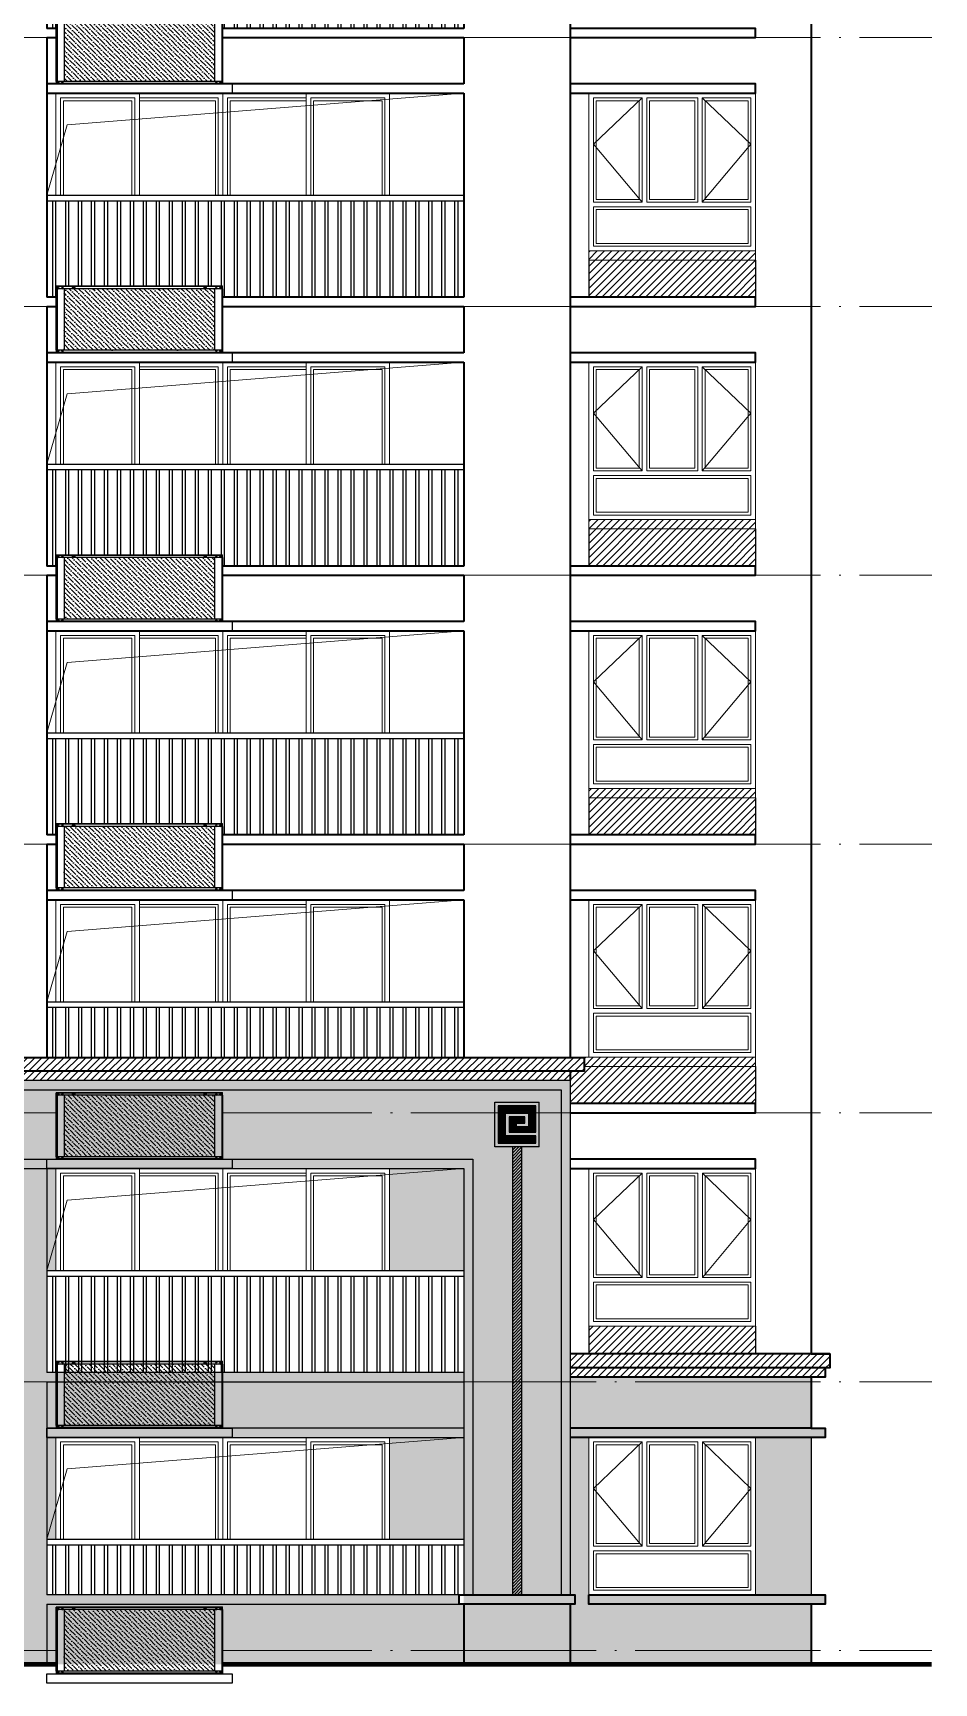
# Model space of a CAD drawing. Extents: x 27938 to 983267, y -209821 to 1628073.
# Drawn here: x 722919 to 732642, y 120199 to 137999 of the extents above; entities that cross this region are included whole.
import ezdxf
from ezdxf.xclip import XClip

# ---------------------------------------------------------------- set-up
doc = ezdxf.new("R2010")
doc.units = 0
doc.header["$LTSCALE"] = 1000
doc.header["$MEASUREMENT"] = 0
doc.header["$XCLIPFRAME"] = 0
doc.linetypes.add('DOTE', pattern=[2.42, 2, -0.2, 0.02, -0.2])
for name, color, linetype in [('3-剖面填充（细）', 250, 'Continuous'), ('5-平立面看线1', 45, 'Continuous'), ('Stair-栏杆', 142, 'Continuous'), ('修改标示', 212, 'Continuous'), ('看线', 251, 'Continuous'), ('立面', 73, 'Continuous')]:
    doc.layers.add(name, color=color, linetype=linetype)
for name, color, linetype, lineweight in [('DOTE', 19, 'DOTE', 9), ('WALL', 9, 'Continuous', 40), ('WINDOW', 144, 'Continuous', 15), ('立面-中轮廓线', 213, 'Continuous', 35), ('立面-普通轮廓', 7, 'Continuous', 18), ('立面-洞口示意', 152, 'Continuous', 13), ('立面-窗开启线', 250, 'Continuous', 13)]:
    doc.layers.add(name, color=color, linetype=linetype, lineweight=lineweight)

# ---------------------------------------------------------------- blocks, each defined once
blk = doc.blocks.new('A$C6BC36758')
at = {"layer": 'WINDOW'}
for points in [[(-1750, 1650), (-1225, 1650), (-1225, 525), (-1750, 525)], [(-1175, 1650), (-625, 1650), (-625, 525), (-1175, 525)], [(-50, 1650), (-575, 1650), (-575, 525), (-50, 525)], [(-1750, 475), (-50, 475), (-50, 50), (-1750, 50)]]:
    blk.add_lwpolyline(points, close=True, dxfattribs=at)
at = {"layer": 'WINDOW', "color": 250}
for points in [[(-1720, 1620), (-1255, 1620), (-1255, 555), (-1720, 555)], [(-1145, 1620), (-655, 1620), (-655, 555), (-1145, 555)], [(-80, 1620), (-545, 1620), (-545, 555), (-80, 555)], [(-1720, 445), (-80, 445), (-80, 80), (-1720, 80)]]:
    blk.add_lwpolyline(points, close=True, dxfattribs=at)
at = {"layer": '立面-普通轮廓'}
blk.add_lwpolyline([(-1800, 1700), (0, 1700), (0, 0), (-1800, 0)], close=True, dxfattribs=at)
at = {"layer": '立面-窗开启线', "color": 251, "ltscale": 0.5, "true_color": 0x636466}
for points in [[(-1225, 1650), (-1750, 1150), (-1225, 525)], [(-575, 1650), (-50, 1150), (-575, 525)]]:
    blk.add_lwpolyline(points, dxfattribs=at)
blk = doc.blocks.new('A$C34A0312D')
at = {"layer": 'WINDOW'}
for p, q in [((900, 2300), (900, 0)), ((1800, 2300), (1800, 0)), ((2700, 2300), (2700, 0))]:
    blk.add_line(p, q, dxfattribs=at)
for points in [[(50, 2250), (850, 2250), (850, 50), (50, 50)], [(1750, 2250), (900, 2250), (900, 50), (1750, 50)], [(1850, 2250), (2700, 2250), (2700, 50), (1850, 50)], [(3550, 2250), (2750, 2250), (2750, 50), (3550, 50)]]:
    blk.add_lwpolyline(points, close=True, dxfattribs=at)
at = {"layer": 'WINDOW', "color": 250}
for points in [[(80, 2220), (820, 2220), (820, 80), (80, 80)], [(3520, 2220), (2780, 2220), (2780, 80), (3520, 80)]]:
    blk.add_lwpolyline(points, close=True, dxfattribs=at)
for points in [[(900, 80), (1720, 80), (1720, 2220), (900, 2220)], [(2700, 80), (1880, 80), (1880, 2220), (2700, 2220)]]:
    blk.add_lwpolyline(points, dxfattribs=at)
at = {"layer": '立面-普通轮廓'}
blk.add_lwpolyline([(0, 2300), (3600, 2300), (3600, 0), (0, 0)], close=True, dxfattribs=at)
blk = doc.blocks.new('A$C2FD5371A')
at = {"layer": 'Stair-栏杆'}
for p, q in [((4500, 1100), (0, 1100)), ((4500, 1040), (0, 1040))]:
    blk.add_line(p, q, dxfattribs=at)
for points in [[(65, 1040), (65, 0)], [(95, 0), (95, 1040)], [(205, 1040), (205, 0)], [(235, 0), (235, 1040)], [(345, 1040), (345, 0)], [(375, 0), (375, 1040)], [(485, 1040), (485, 0)], [(515, 0), (515, 1040)], [(625, 1040), (625, 0)], [(655, 0), (655, 1040)], [(765, 1040), (765, 0)], [(795, 0), (795, 1040)], [(905, 1040), (905, 0)], [(935, 0), (935, 1040)], [(1045, 1040), (1045, 0)], [(1075, 0), (1075, 1040)], [(1185, 1040), (1185, 0)], [(1215, 0), (1215, 1040)], [(1325, 1040), (1325, 0)], [(1355, 0), (1355, 1040)], [(1465, 1040), (1465, 0)], [(1495, 0), (1495, 1040)], [(1605, 1040), (1605, 0)], [(1635, 0), (1635, 1040)], [(1745, 1040), (1745, 0)], [(1775, 0), (1775, 1040)], [(1885, 1040), (1885, 0)], [(1915, 0), (1915, 1040)], [(2025, 1040), (2025, 0)], [(2055, 0), (2055, 1040)], [(2165, 1040), (2165, 0)], [(2195, 0), (2195, 1040)], [(2305, 1040), (2305, 0)], [(2335, 0), (2335, 1040)], [(2445, 1040), (2445, 0)], [(2475, 0), (2475, 1040)], [(2585, 1040), (2585, 0)], [(2615, 0), (2615, 1040)], [(2725, 1040), (2725, 0)], [(2755, 0), (2755, 1040)], [(2865, 1040), (2865, 0)], [(2895, 0), (2895, 1040)], [(3005, 1040), (3005, 0)], [(3035, 0), (3035, 1040)], [(3145, 1040), (3145, 0)], [(3175, 0), (3175, 1040)], [(3285, 1040), (3285, 0)], [(3315, 0), (3315, 1040)], [(3425, 1040), (3425, 0)], [(3455, 0), (3455, 1040)], [(3565, 1040), (3565, 0)], [(3595, 0), (3595, 1040)], [(3705, 1040), (3705, 0)], [(3735, 0), (3735, 1040)], [(3845, 1040), (3845, 0)], [(3875, 0), (3875, 1040)], [(3985, 1040), (3985, 0)], [(4015, 0), (4015, 1040)], [(4125, 1040), (4125, 0)], [(4155, 0), (4155, 1040)], [(4265, 1040), (4265, 0)], [(4295, 0), (4295, 1040)], [(4405, 1040), (4405, 0)], [(4435, 0), (4435, 1040)]]:
    blk.add_lwpolyline(points, dxfattribs=at)
blk = doc.blocks.new('GDGDGRGDGDGD')
at = {"layer": '立面-中轮廓线'}
for p, q in [((713994, 68519), (713994, 65719)), ((718494, 68519), (718494, 68019)), ((719644, 68519), (719644, 65619)), ((722244, 68519), (722244, 65619)), ((718494, 67919), (718494, 65719))]:
    blk.add_line(p, q, dxfattribs=at)
for points in [[(718494, 68019), (713994, 68019)], [(719644, 67919), (721644, 67919), (721644, 68019), (719644, 68019)], [(713994, 67919), (718494, 67919)], [(718494, 65719), (713994, 65719)], [(719644, 65619), (721644, 65619), (721644, 65719), (719644, 65719)], [(713994, 65619), (718494, 65619)]]:
    blk.add_lwpolyline(points, dxfattribs=at)
at = {"layer": '立面-普通轮廓'}
for points in [[(721644, 66219), (719844, 66219), (719844, 66119), (721644, 66119)], [(721644, 66219), (721644, 66119)]]:
    blk.add_lwpolyline(points, dxfattribs=at)
at = {"layer": '立面-洞口示意'}
blk.add_lwpolyline([(713994, 66819), (714214, 67578), (718494, 67919)], dxfattribs=at)
ref = blk.add_blockref('A$C34A0312D', (714094, 65619))
XClip(ref).set_block_clipping_path([(0, 1199.9999183439), (3600.0002853817, 2300.0000000003)])
blk.add_blockref('A$C6BC36758', (721644, 66219))
at = {"xscale": -1}
blk.add_blockref('A$C2FD5371A', (718494, 65719), dxfattribs=at)
blk = doc.blocks.new('A$C0FC9229A')
at = {"color": 164}
blk.add_wipeout([(1080, 1056), (1079, 1057), (-923, 1057), (-923, 1056), (-923, 1027), (-922, 1027), (-922, 287), (-923, 287), (-923, 257), (-923, 257), (1079, 257), (1080, 257), (1080, 287), (1078, 287), (1078, 1027), (1080, 1027)], dxfattribs=at).translate(0, 0, 0).dxf.layer = 'WALL'
h = blk.add_hatch()
h.set_pattern_fill('ANSI36', color=164, scale=25, style=0)
h.set_pattern_definition([(45, (0, 0), (21.0475, 77.1741), [99.2188, -19.8438, 0, -19.8438])])
h.paths.add_polyline_path([(983, 287), (983, 1027), (-826, 1027), (-826, 287)])
for p, q in [((-923, 1057), (1079, 1057)), ((-923, 1057), (1079, 1057)), ((-923, 1027), (-923, 1057)), ((-923, 1027), (-923, 1056)), ((-923, 1056), (-923, 1056)), ((-923, 1052), (1080, 1052)), ((-923, 1052), (1079, 1052)), ((-923, 1027), (1080, 1027)), ((-922, 1027), (-922, 287)), ((-922, 287), (-922, 1027)), ((-921, 287), (-921, 1027)), ((-912, 1057), (-912, 1027)), ((-912, 1027), (-912, 287)), ((-912, 1027), (-912, 287)), ((-897, 1040), (-899, 1038)), ((-899, 1038), (-899, 1036)), ((-899, 1036), (-897, 1034)), ((-897, 1030), (-897, 1044)), ((-894, 1038), (-897, 1040)), ((-897, 1034), (-894, 1036)), ((-894, 1036), (-894, 1038)), ((-847, 1040), (-849, 1038)), ((-849, 1038), (-849, 1036)), ((-849, 1036), (-847, 1034)), ((-847, 1030), (-847, 1044)), ((-844, 1038), (-847, 1040)), ((-847, 1034), (-844, 1036)), ((-844, 1036), (-844, 1038)), ((-826, 1027), (-826, 287)), ((-826, 1027), (-826, 287)), ((-720, 1045), (-703, 1045)), ((-720, 1035), (-703, 1035)), ((-711, 1054), (-711, 1025)), ((859, 1045), (876, 1045)), ((859, 1035), (876, 1035)), ((868, 1054), (868, 1025)), ((983, 1027), (983, 287)), ((1003, 1040), (1001, 1038)), ((1001, 1038), (1001, 1036)), ((1001, 1036), (1003, 1034)), ((1003, 1030), (1003, 1044)), ((1006, 1038), (1003, 1040)), ((1003, 1034), (1006, 1036)), ((1006, 1036), (1006, 1038)), ((1053, 1040), (1051, 1038)), ((1051, 1038), (1051, 1036)), ((1051, 1036), (1053, 1034)), ((1053, 1030), (1053, 1044)), ((1056, 1038), (1053, 1040)), ((1053, 1034), (1056, 1036)), ((1056, 1036), (1056, 1038)), ((1068, 1057), (1068, 1027)), ((1068, 1027), (1068, 287)), ((1068, 1027), (1068, 287)), ((1077, 287), (1077, 1027)), ((1078, 287), (1078, 1027)), ((1078, 1027), (1078, 287)), ((1079, 1027), (1079, 1057)), ((1080, 1056), (1079, 1056)), ((1080, 1027), (1080, 1056)), ((-923, 287), (1080, 287)), ((-923, 287), (-923, 257)), ((-923, 287), (-923, 257)), ((-923, 262), (1080, 262)), ((-923, 262), (1079, 262)), ((-923, 257), (-923, 257)), ((-923, 257), (1079, 257)), ((-923, 257), (1079, 257)), ((-922, 287), (-826, 287)), ((-912, 257), (-912, 287)), ((-899, 278), (-897, 280)), ((-899, 276), (-899, 278)), ((-897, 274), (-899, 276)), ((-897, 284), (-897, 270)), ((-897, 280), (-894, 278)), ((-894, 276), (-897, 274)), ((-894, 278), (-894, 276)), ((-849, 278), (-847, 280)), ((-849, 276), (-849, 278)), ((-847, 274), (-849, 276)), ((-847, 284), (-847, 270)), ((-847, 280), (-844, 278)), ((-844, 276), (-847, 274)), ((-844, 278), (-844, 276)), ((1001, 278), (1003, 280)), ((1001, 276), (1001, 278)), ((1003, 274), (1001, 276)), ((1003, 284), (1003, 270)), ((1003, 280), (1006, 278)), ((1006, 276), (1003, 274)), ((1006, 278), (1006, 276)), ((1051, 278), (1053, 280)), ((1051, 276), (1051, 278)), ((1053, 274), (1051, 276)), ((1053, 284), (1053, 270)), ((1053, 280), (1056, 278)), ((1056, 276), (1053, 274)), ((1056, 278), (1056, 276)), ((1068, 257), (1068, 287)), ((1079, 287), (1079, 257)), ((1080, 257), (1079, 257)), ((1080, 287), (1080, 257))]:
    blk.add_line(p, q, dxfattribs=at)
for points in [[(-923, 1052), (-923, 1052), (-923, 1052), (-923, 1052), (-923, 1052)], [(1080, 1052), (1080, 1052), (1079, 1052), (1079, 1052), (1079, 1052)], [(-923, 262), (-923, 262), (-923, 262), (-923, 262), (-923, 262)], [(1080, 262), (1080, 262), (1079, 262), (1079, 262), (1079, 262)]]:
    blk.add_lwpolyline(points, dxfattribs=at)
for centre, radius in [((-897, 1037), 10), ((-897, 1037), 9.5), ((-847, 1037), 10), ((-847, 1037), 9.5), ((1003, 1037), 10), ((1003, 1037), 9.5), ((1053, 1037), 10), ((1053, 1037), 9.5), ((-897, 277), 10), ((-897, 277), 9.5), ((-847, 277), 10), ((-847, 277), 9.5), ((1003, 277), 10), ((1003, 277), 9.5), ((1053, 277), 10), ((1053, 277), 9.5)]:
    blk.add_circle(centre, radius, dxfattribs=at)
for centre, radius, start, end in [((-923, 1056), 0.5, 90, 180), ((-720, 1040), 4.9, 87.1406, 272.8594), ((-703, 1040), 4.9, 267.1406, 92.8594), ((859, 1040), 4.9, 87.1406, 272.8594), ((876, 1040), 4.9, 267.1406, 92.8594), ((1079, 1056), 0.5, 0, 90), ((-923, 257), 0.5, 180, 270), ((1079, 257), 0.5, 270, 0)]:
    blk.add_arc(centre, radius, start, end, dxfattribs=at)
blk = doc.blocks.new('HGFHFGNVBNHVN')
at = {"layer": '3-剖面填充（细）'}
h = blk.add_hatch(dxfattribs=at)
h.set_pattern_fill('ANSI31', color=256, scale=35)
h.set_pattern_definition([(45, (252727.5, 4e-12), (-39.2886205, 39.2886205), [])])
h.paths.add_polyline_path([(721644, 44076), (719844, 44076), (719844, 44576), (721644, 44576)])
for p, q in [((719844, 44476), (719844, 44076)), ((721644, 44476), (721644, 44076))]:
    blk.add_line(p, q, dxfattribs=at)
blk = doc.blocks.new('A$C6E765447')
at = {"layer": '3-剖面填充（细）'}
h = blk.add_hatch(dxfattribs=at)
h.set_pattern_fill('ANSI31', color=251, scale=5)
h.set_pattern_definition([(45, (0, 0), (-5.61266, 5.61266), [])])
h.paths.add_polyline_path([(752, 98), (752, 502), (348, 502), (348, 217), (635, 217), (635, 384), (465, 384), (465, 315), (555, 315), (555, 276), (427, 276), (427, 422), (673, 422), (673, 178), (348, 178), (348, 98)])
at = {"layer": '立面'}
for p, q in [((790, 540), (310, 540)), ((310, 60), (310, 540)), ((790, 60), (790, 540)), ((348, 217), (348, 502)), ((348, 502), (752, 502)), ((427, 422), (427, 276)), ((673, 422), (427, 422)), ((465, 315), (465, 384)), ((465, 384), (635, 384)), ((635, 384), (635, 217)), ((673, 178), (673, 422)), ((752, 502), (752, 98)), ((635, 217), (348, 217)), ((348, 98), (348, 178)), ((348, 178), (673, 178)), ((427, 276), (555, 276)), ((555, 315), (465, 315)), ((555, 276), (555, 315)), ((310, 60), (790, 60)), ((752, 98), (348, 98))]:
    blk.add_line(p, q, dxfattribs=at)
blk = doc.blocks.new('GGDGRDGDGR')
at = {"layer": '3-剖面填充（细）'}
h = blk.add_hatch(dxfattribs=at)
h.set_pattern_fill('ANSI31', color=256, scale=35)
h.set_pattern_definition([(45, (254577.51, -26477.5), (-39.2886205, 39.2886205), [])])
h.paths.add_polyline_path([(697744, 17948), (697744, 18098), (719794, 18098), (719794, 17948)])
h = blk.add_hatch(dxfattribs=at)
h.set_pattern_fill('ANSI31', color=256, scale=35)
h.set_pattern_definition([(45, (254727.51, -26627.5), (-39.2886205, 39.2886205), [])])
h.paths.add_polyline_path([(697744, 17848), (697744, 17948), (719644, 17948), (719644, 17848)])
h = blk.add_hatch(dxfattribs=at)
h.set_pattern_fill('ANSI31', color=256, scale=15)
h.set_pattern_definition([(45, (508397.813, -110349.409), (-16.8379802, 16.8379802), [])])
h.paths.add_polyline_path([(719119, 12299), (719019, 12299), (719019, 17133), (719119, 17133)])
blk.add_line((719644, 17848), (697744, 17848), dxfattribs=at)
at = {"layer": '3-剖面填充（细）', "color": 252, "true_color": 0x939598}
blk.add_lwpolyline([(701294, 12299), (701294, 16999), (718594, 16999), (718594, 12299)], dxfattribs=at)
at = {"layer": '看线', "color": 30}
for points in [[(719644, 17848), (719644, 12299)], [(700344, 12299), (700344, 17748), (719544, 17748), (719544, 12299)], [(701394, 12299), (701394, 16899), (718494, 16899), (718494, 12299)]]:
    blk.add_lwpolyline(points, dxfattribs=at)
at = {"layer": '立面'}
for p, q in [((719019, 17133), (719019, 12299)), ((719119, 17133), (719119, 12299))]:
    blk.add_line(p, q, dxfattribs=at)
at = {"layer": '立面-中轮廓线', "color": 2}
blk.add_line((719794, 17948), (700094, 17948), dxfattribs=at)
for points in [[(700244, 17848), (700244, 17948), (700094, 17948), (700094, 18098), (719794, 18098), (719794, 17948), (719644, 17948), (719644, 17848)], [(718494, 12199), (718494, 11548)], [(719644, 12199), (719644, 11548)]]:
    blk.add_lwpolyline(points, dxfattribs=at)
blk.add_lwpolyline([(718444, 12299), (719694, 12299), (719694, 12199), (718444, 12199)], close=True, dxfattribs=at)
at = {"xscale": -1}
blk.add_blockref('A$C6E765447', (719619, 17073), dxfattribs=at)

msp = doc.modelspace()

# ---------------------------------------------------------------- hatches: boundary and pattern name
at = {"layer": '3-剖面填充（细）'}
h = msp.add_hatch(dxfattribs=at)
h.set_pattern_fill('ANSI31', color=256, scale=35)
h.set_pattern_definition([(45, (261800.01, 82372.64), (-39.2886205, 39.2886205), [])])
h.paths.add_polyline_path([(728866.6, 126948.6), (728866.6, 126798.6), (728716.6, 126798.6), (728716.6, 126448.6), (730716.6, 126448.6), (730716.6, 126948.6)])
h = msp.add_hatch(dxfattribs=at)
h.set_pattern_fill('ANSI31', color=256, scale=35)
h.set_pattern_definition([(45, (261800.01, 79472.64), (-39.2886205, 39.2886205), [])])
h.paths.add_polyline_path([(728916.6, 123748.6), (730716.6, 123748.6), (730716.6, 124048.6), (728916.6, 124048.6)])
h = msp.add_hatch(dxfattribs=at)
h.set_pattern_fill('ANSI31', color=256, scale=35)
h.set_pattern_definition([(45, (261000.003, 79172.64), (-39.2886205, 39.2886205), [])])
edge = h.paths.add_edge_path()
edge.add_line((728716.6, 123498.6), (728716.6, 123748.6))
edge.add_line((728716.6, 123748.6), (731516.6, 123748.6))
edge.add_line((731516.6, 123748.6), (731516.6, 123598.6))
edge.add_line((731516.6, 123598.6), (731466.6, 123598.6))
edge.add_line((731466.6, 123598.6), (731466.6, 123498.6))
edge.add_line((731466.6, 123498.6), (728718.2, 123498.6))

# ---------------------------------------------------------------- linework, layer by layer
for p, q in [((730716.6, 126848.6), (730716.6, 126448.6)), ((728916.6, 124048.6), (728916.6, 123748.6)), ((730716.6, 124048.6), (730716.6, 123748.6))]:
    msp.add_line(p, q, dxfattribs=at)
at = {"layer": '5-平立面看线1', "color": 1, "ltscale": 0.8, "const_width": 50}
msp.add_lwpolyline([(732616.6, 120398.6), (681016.6, 120398.6)], dxfattribs=at)
at = {"layer": 'DOTE', "linetype": 'DOTE'}
for p, q in [((681016.6, 137948.6), (732616.6, 137948.6)), ((681016.6, 135048.6), (732616.6, 135048.6)), ((681016.6, 132148.6), (732616.6, 132148.6)), ((681016.6, 129248.6), (732616.6, 129248.6)), ((681016.6, 126348.6), (732616.6, 126348.6)), ((681016.6, 123448.6), (732616.6, 123448.6)), ((681016.6, 120548.6), (732616.6, 120548.6))]:
    msp.add_line(p, q, dxfattribs=at)
at = {"layer": 'Stair-栏杆'}
for p, q in [((723066.6, 127548.6), (727566.6, 127548.6)), ((723066.6, 127488.6), (727566.6, 127488.6)), ((723066.6, 121748.6), (727566.6, 121748.6)), ((723066.6, 121688.6), (727566.6, 121688.6))]:
    msp.add_line(p, q, dxfattribs=at)
for points in [[(723131.6, 126948.6), (723131.6, 127488.6)], [(723161.6, 127488.6), (723161.6, 126948.6)], [(723271.6, 126948.6), (723271.6, 127488.6)], [(723301.6, 127488.6), (723301.6, 126948.6)], [(723411.6, 126948.6), (723411.6, 127488.6)], [(723441.6, 127488.6), (723441.6, 126948.6)], [(723551.6, 126948.6), (723551.6, 127488.6)], [(723581.6, 127488.6), (723581.6, 126948.6)], [(723691.6, 126948.6), (723691.6, 127488.6)], [(723721.6, 127488.6), (723721.6, 126948.6)], [(723831.6, 126948.6), (723831.6, 127488.6)], [(723861.6, 127488.6), (723861.6, 126948.6)], [(723971.6, 126948.6), (723971.6, 127488.6)], [(724001.6, 127488.6), (724001.6, 126948.6)], [(724111.6, 126948.6), (724111.6, 127488.6)], [(724141.6, 127488.6), (724141.6, 126948.6)], [(724251.6, 126948.6), (724251.6, 127488.6)], [(724281.6, 127488.6), (724281.6, 126948.6)], [(724391.6, 126948.6), (724391.6, 127488.6)], [(724421.6, 127488.6), (724421.6, 126948.6)], [(724531.6, 126948.6), (724531.6, 127488.6)], [(724561.6, 127488.6), (724561.6, 126948.6)], [(724671.6, 126948.6), (724671.6, 127488.6)], [(724701.6, 127488.6), (724701.6, 126948.6)], [(724811.6, 126948.6), (724811.6, 127488.6)], [(724841.6, 127488.6), (724841.6, 126948.6)], [(724951.6, 126948.6), (724951.6, 127488.6)], [(724981.6, 127488.6), (724981.6, 126948.6)], [(725091.6, 126948.6), (725091.6, 127488.6)], [(725121.6, 127488.6), (725121.6, 126948.6)], [(725231.6, 126948.6), (725231.6, 127488.6)], [(725261.6, 127488.6), (725261.6, 126948.6)], [(725371.6, 126948.6), (725371.6, 127488.6)], [(725401.6, 127488.6), (725401.6, 126948.6)], [(725511.6, 126948.6), (725511.6, 127488.6)], [(725541.6, 127488.6), (725541.6, 126948.6)], [(725651.6, 126948.6), (725651.6, 127488.6)], [(725681.6, 127488.6), (725681.6, 126948.6)], [(725791.6, 126948.6), (725791.6, 127488.6)], [(725821.6, 127488.6), (725821.6, 126948.6)], [(725931.6, 126948.6), (725931.6, 127488.6)], [(725961.6, 127488.6), (725961.6, 126948.6)], [(726071.6, 126948.6), (726071.6, 127488.6)], [(726101.6, 127488.6), (726101.6, 126948.6)], [(726211.6, 126948.6), (726211.6, 127488.6)], [(726241.6, 127488.6), (726241.6, 126948.6)], [(726351.6, 126948.6), (726351.6, 127488.6)], [(726381.6, 127488.6), (726381.6, 126948.6)], [(726491.6, 126948.6), (726491.6, 127488.6)], [(726521.6, 127488.6), (726521.6, 126948.6)], [(726631.6, 126948.6), (726631.6, 127488.6)], [(726661.6, 127488.6), (726661.6, 126948.6)], [(726771.6, 126948.6), (726771.6, 127488.6)], [(726801.6, 127488.6), (726801.6, 126948.6)], [(726911.6, 126948.6), (726911.6, 127488.6)], [(726941.6, 127488.6), (726941.6, 126948.6)], [(727051.6, 126948.6), (727051.6, 127488.6)], [(727081.6, 127488.6), (727081.6, 126948.6)], [(727191.6, 126948.6), (727191.6, 127488.6)], [(727221.6, 127488.6), (727221.6, 126948.6)], [(727331.6, 126948.6), (727331.6, 127488.6)], [(727361.6, 127488.6), (727361.6, 126948.6)], [(727471.6, 126948.6), (727471.6, 127488.6)], [(727501.6, 127488.6), (727501.6, 126948.6)], [(723131.6, 121148.6), (723131.6, 121688.6)], [(723161.6, 121688.6), (723161.6, 121148.6)], [(723271.6, 121148.6), (723271.6, 121688.6)], [(723301.6, 121688.6), (723301.6, 121148.6)], [(723411.6, 121148.6), (723411.6, 121688.6)], [(723441.6, 121688.6), (723441.6, 121148.6)], [(723551.6, 121148.6), (723551.6, 121688.6)], [(723581.6, 121688.6), (723581.6, 121148.6)], [(723691.6, 121148.6), (723691.6, 121688.6)], [(723721.6, 121688.6), (723721.6, 121148.6)], [(723831.6, 121148.6), (723831.6, 121688.6)], [(723861.6, 121688.6), (723861.6, 121148.6)], [(723971.6, 121148.6), (723971.6, 121688.6)], [(724001.6, 121688.6), (724001.6, 121148.6)], [(724111.6, 121148.6), (724111.6, 121688.6)], [(724141.6, 121688.6), (724141.6, 121148.6)], [(724251.6, 121148.6), (724251.6, 121688.6)], [(724281.6, 121688.6), (724281.6, 121148.6)], [(724391.6, 121148.6), (724391.6, 121688.6)], [(724421.6, 121688.6), (724421.6, 121148.6)], [(724531.6, 121148.6), (724531.6, 121688.6)], [(724561.6, 121688.6), (724561.6, 121148.6)], [(724671.6, 121148.6), (724671.6, 121688.6)], [(724701.6, 121688.6), (724701.6, 121148.6)], [(724811.6, 121148.6), (724811.6, 121688.6)], [(724841.6, 121688.6), (724841.6, 121148.6)], [(724951.6, 121148.6), (724951.6, 121688.6)], [(724981.6, 121688.6), (724981.6, 121148.6)], [(725091.6, 121148.6), (725091.6, 121688.6)], [(725121.6, 121688.6), (725121.6, 121148.6)], [(725231.6, 121148.6), (725231.6, 121688.6)], [(725261.6, 121688.6), (725261.6, 121148.6)], [(725371.6, 121148.6), (725371.6, 121688.6)], [(725401.6, 121688.6), (725401.6, 121148.6)], [(725511.6, 121148.6), (725511.6, 121688.6)], [(725541.6, 121688.6), (725541.6, 121148.6)], [(725651.6, 121148.6), (725651.6, 121688.6)], [(725681.6, 121688.6), (725681.6, 121148.6)], [(725791.6, 121148.6), (725791.6, 121688.6)], [(725821.6, 121688.6), (725821.6, 121148.6)], [(725931.6, 121148.6), (725931.6, 121688.6)], [(725961.6, 121688.6), (725961.6, 121148.6)], [(726071.6, 121148.6), (726071.6, 121688.6)], [(726101.6, 121688.6), (726101.6, 121148.6)], [(726211.6, 121148.6), (726211.6, 121688.6)], [(726241.6, 121688.6), (726241.6, 121148.6)], [(726351.6, 121148.6), (726351.6, 121688.6)], [(726381.6, 121688.6), (726381.6, 121148.6)], [(726491.6, 121148.6), (726491.6, 121688.6)], [(726521.6, 121688.6), (726521.6, 121148.6)], [(726631.6, 121148.6), (726631.6, 121688.6)], [(726661.6, 121688.6), (726661.6, 121148.6)], [(726771.6, 121148.6), (726771.6, 121688.6)], [(726801.6, 121688.6), (726801.6, 121148.6)], [(726911.6, 121148.6), (726911.6, 121688.6)], [(726941.6, 121688.6), (726941.6, 121148.6)], [(727051.6, 121148.6), (727051.6, 121688.6)], [(727081.6, 121688.6), (727081.6, 121148.6)], [(727191.6, 121148.6), (727191.6, 121688.6)], [(727221.6, 121688.6), (727221.6, 121148.6)], [(727331.6, 121148.6), (727331.6, 121688.6)], [(727361.6, 121688.6), (727361.6, 121148.6)], [(727471.6, 121148.6), (727471.6, 121688.6)], [(727501.6, 121688.6), (727501.6, 121148.6)]]:
    msp.add_lwpolyline(points, dxfattribs=at)
at = {"layer": '看线', "color": 30}
for p, q in [((723066.6, 125748.6), (723066.6, 123548.6)), ((723066.6, 123448.6), (723066.6, 121148.6)), ((731316.6, 122848.6), (731316.6, 121148.6)), ((723066.6, 121048.6), (723066.6, 120398.6))]:
    msp.add_line(p, q, dxfattribs=at)
for points in [[(723066.6, 122848.6), (727566.6, 122848.6)], [(727516.6, 121148.6), (723066.6, 121148.6)]]:
    msp.add_lwpolyline(points, dxfattribs=at)
at = {"layer": '立面-中轮廓线'}
for p, q in [((723066.6, 129248.6), (723066.6, 126948.6)), ((727566.6, 129248.6), (727566.6, 128748.6)), ((728716.6, 129248.6), (728716.6, 126948.6)), ((731316.6, 129248.6), (731316.6, 126348.6)), ((727566.6, 128648.6), (727566.6, 126948.6)), ((731316.6, 126348.6), (731316.6, 123748.6))]:
    msp.add_line(p, q, dxfattribs=at)
at = {"layer": '立面-中轮廓线', "color": 2}
for p, q in [((731516.6, 123748.6), (728716.6, 123748.6)), ((731516.6, 123598.6), (728716.6, 123598.6)), ((731316.6, 123498.6), (728716.6, 123498.6)), ((731316.6, 122948.6), (728716.6, 122948.6)), ((731316.6, 122848.6), (728716.6, 122848.6)), ((731316.6, 121048.6), (731316.6, 120398.6))]:
    msp.add_line(p, q, dxfattribs=at)
at = {"layer": '立面-中轮廓线'}
for points in [[(728716.6, 128648.6), (730716.6, 128648.6), (730716.6, 128748.6), (728716.6, 128748.6)], [(723066.6, 128648.6), (727566.6, 128648.6)], [(728716.6, 126348.6), (730716.6, 126348.6), (730716.6, 126448.6), (728716.6, 126448.6)], [(728716.6, 125748.6), (730716.6, 125748.6), (730716.6, 125848.6), (728716.6, 125848.6)]]:
    msp.add_lwpolyline(points, dxfattribs=at)
at = {"layer": '立面-中轮廓线', "color": 2}
for points in [[(731316.6, 123748.6), (731516.6, 123748.6), (731516.6, 123598.6), (731466.6, 123598.6), (731466.6, 123498.6), (731316.6, 123498.6), (731316.6, 122948.6), (731466.6, 122948.6), (731466.6, 122848.6), (731316.6, 122848.6)], [(728916.6, 121148.6), (731466.6, 121148.6), (731466.6, 121048.6), (728916.6, 121048.6), (728916.6, 121148.6)]]:
    msp.add_lwpolyline(points, dxfattribs=at)
at = {"layer": '立面-普通轮廓'}
for points in [[(730716.6, 126948.6), (728866.6, 126948.6), (728866.6, 126848.6), (730716.6, 126848.6)], [(730716.6, 126948.6), (730716.6, 126848.6)]]:
    msp.add_lwpolyline(points, dxfattribs=at)
at = {"layer": '立面-洞口示意'}
for points in [[(723066.6, 127548.6), (723286.1, 128307.4), (727566.6, 128648.6)], [(723066.6, 124648.6), (723286.1, 125407.4), (727566.6, 125748.6)], [(723066.6, 121748.6), (723286.1, 122507.4), (727566.6, 122848.6)]]:
    msp.add_lwpolyline(points, dxfattribs=at)

# ---------------------------------------------------------------- block references
for name, p in [('GDGDGRGDGDGD', (9072.5, 72329.6)), ('A$C6BC36758', (730716.6, 126948.6)), ('A$C6BC36758', (730716.6, 124048.6)), ('A$C6BC36758', (730716.6, 121148.6))]:
    msp.add_blockref(name, p)
ref = msp.add_blockref('A$C34A0312D', (723166.6, 126348.6))
XClip(ref).set_block_clipping_path([(0, 1199.9999183439), (3600.0002853817, 2300.0000000003)])
ref = msp.add_blockref('A$C34A0312D', (723166.6, 123448.6))
XClip(ref).set_block_clipping_path([(0, 1199.9999183439), (3600.0002853817, 2300.0000000003)])
ref = msp.add_blockref('A$C34A0312D', (723166.6, 120548.6))
XClip(ref).set_block_clipping_path([(0, 1199.9999183439), (3600.0002853817, 2300.0000000003)])

# ---------------------------------------------------------------- next in the draw order: block references
at = {"layer": '修改标示', "ltscale": 2, "xscale": -0.8976916526008281, "yscale": 0.8976916526008281, "zscale": 0.8976916526008281}
for p in [(724136.7, 137218), (724136.7, 125618), (724136.7, 122718), (724136.7, 120068)]:
    msp.add_blockref('A$C0FC9229A', p, dxfattribs=at)

# ---------------------------------------------------------------- next in the draw order: hatches: boundary and pattern name
at = {"layer": '3-剖面填充（细）'}
h = msp.add_hatch(dxfattribs=at)
h.set_pattern_fill('混凝土', color=251, scale=40)
h.set_pattern_definition([(50, (52637.5, 113491.26), (286.90407, -25.10085), [30, -330]), (355, (52637.5, 113491.26), (-55.50053, 300.87685), [24, -264]), (100.4514, (52661.42, 113489.17), (231.40375, 275.77582), [25.49608, -280.45684]), (46.1842, (52637.5, 113571.26), (426.89642, -66.2076), [45, -495]), (96.6356, (52673.1, 113565.75), (373.86508, 389.64715), [38.24412, -420.6852]), (351.1842, (52637.5, 113571.26), (373.86478, 389.64744), [36, -396]), (21, (52677.5, 113551.26), (238.76282, -161.04756), [30, -330]), (326, (52677.5, 113551.26), (97.32613, 290.06002), [24, -264]), (71.4514, (52697.4, 113537.84), (336.08905, 129.0122), [25.49608, -280.45684]), (37.5, (52637.51, 113491.26), (4.863942, 133.157542), [0, -260.8, 0, -268, 0, -265]), (7.5, (52637.5, 113491.26), (105.227815, 157.764685), [0, -152.8, 0, -254.8, 0, -101]), (327.5, (52548.31, 113491.26), (213.528974, -9.021949), [0, -100, 0, -312, 0, -414]), (317.5, (52508.3, 113491.26), (233.27447, 40.041993), [0, -130, 0, -207.2, 0, -294])])
h.paths.add_polyline_path([(715266.6, 122848.6), (716566.6, 122848.6), (716566.6, 120848.6), (715266.6, 120848.6)], flags=16)
h.paths.add_polyline_path([(715266.6, 125748.6), (716566.6, 125748.6), (716566.6, 123548.6), (715266.6, 123548.6)], flags=16)
h.paths.add_polyline_path([(722766.6, 122848.6), (721466.6, 122848.6), (721466.6, 120848.6), (722766.6, 120848.6)], flags=16)
h.paths.add_polyline_path([(722766.6, 125748.6), (721466.6, 125748.6), (721466.6, 123548.6), (722766.6, 123548.6)], flags=16)
h.paths.add_polyline_path([(698366.6, 122848.6), (697066.6, 122848.6), (697066.6, 120848.6), (698366.6, 120848.6)], flags=16)
h.paths.add_polyline_path([(698366.6, 125748.6), (697066.6, 125748.6), (697066.6, 123548.6), (698366.6, 123548.6)], flags=16)
h.paths.add_polyline_path([(690866.6, 122848.6), (692166.6, 122848.6), (692166.6, 120848.6), (690866.6, 120848.6)], flags=16)
h.paths.add_polyline_path([(690866.6, 125748.6), (692166.6, 125748.6), (692166.6, 123548.6), (690866.6, 123548.6)], flags=16)
h.paths.add_polyline_path([(707316.6, 125748.6), (709116.6, 125748.6), (709116.6, 123548.6), (707316.6, 123548.6)], flags=16)
h.paths.add_polyline_path([(711266.6, 122848.6), (711266.6, 121748.6), (710466.6, 121748.6), (710466.6, 121148.6), (710516.6, 121148.6), (710516.6, 121048.6), (710466.6, 121048.6), (710466.6, 121148.6), (714966.6, 121148.6), (714966.6, 121748.6), (714866.6, 121748.6), (714866.6, 122848.6)], flags=16)
h.paths.add_polyline_path([(711266.6, 125748.6), (711266.6, 124648.6), (710466.6, 124648.6), (710466.6, 123548.6), (714966.6, 123548.6), (714966.6, 124648.6), (714866.6, 124648.6), (714866.6, 125748.6)], flags=16)
h.paths.add_polyline_path([(716866.6, 122848.6), (718466.6, 122848.6), (718466.6, 121148.6), (716866.6, 121148.6)], flags=16)
h.paths.add_polyline_path([(716866.6, 125748.6), (718466.6, 125748.6), (718466.6, 124048.6), (716866.6, 124048.6)], flags=16)
h.paths.add_polyline_path([(707316.6, 122848.6), (709116.6, 122848.6), (709116.6, 121148.6), (707316.6, 121148.6)], flags=16)
h.paths.add_polyline_path([(726766.6, 122848.6), (726766.6, 121748.6), (727566.6, 121748.6), (727566.6, 121148.6), (727516.6, 121148.6), (727516.6, 121048.6), (727566.6, 121048.6), (727566.6, 121148.6), (723066.6, 121148.6), (723066.6, 121748.6), (723166.6, 121748.6), (723166.6, 122848.6)], flags=16)
h.paths.add_polyline_path([(726766.6, 125748.6), (726766.6, 124648.6), (727566.6, 124648.6), (727566.6, 123548.6), (723066.6, 123548.6), (723066.6, 124648.6), (723166.6, 124648.6), (723166.6, 125748.6)], flags=16)
h.paths.add_polyline_path([(721166.6, 122848.6), (719566.6, 122848.6), (719566.6, 121148.6), (721166.6, 121148.6)], flags=16)
h.paths.add_polyline_path([(721166.6, 125748.6), (719566.6, 125748.6), (719566.6, 124048.6), (721166.6, 124048.6)], flags=16)
h.paths.add_polyline_path([(730716.6, 122848.6), (728916.6, 122848.6), (728916.6, 121148.6), (730716.6, 121148.6)], flags=16)
h.paths.add_polyline_path([(706316.6, 125748.6), (704516.6, 125748.6), (704516.6, 123548.6), (706316.6, 123548.6)], flags=16)
h.paths.add_polyline_path([(702366.6, 122848.6), (702366.6, 121748.6), (703166.6, 121748.6), (703166.6, 121148.6), (703116.6, 121148.6), (703116.6, 121048.6), (703166.6, 121048.6), (703166.6, 121148.6), (698666.6, 121148.6), (698666.6, 121748.6), (698766.6, 121748.6), (698766.6, 122848.6)], flags=16)
h.paths.add_polyline_path([(702366.6, 125748.6), (702366.6, 124648.6), (703166.6, 124648.6), (703166.6, 123548.6), (698666.6, 123548.6), (698666.6, 124648.6), (698766.6, 124648.6), (698766.6, 125748.6)], flags=16)
h.paths.add_polyline_path([(696766.6, 122848.6), (695166.6, 122848.6), (695166.6, 121148.6), (696766.6, 121148.6)], flags=16)
h.paths.add_polyline_path([(696766.6, 125748.6), (695166.6, 125748.6), (695166.6, 124048.6), (696766.6, 124048.6)], flags=16)
h.paths.add_polyline_path([(706316.6, 122848.6), (704516.6, 122848.6), (704516.6, 121148.6), (706316.6, 121148.6)], flags=16)
h.paths.add_polyline_path([(686866.6, 122848.6), (686866.6, 121748.6), (686066.6, 121748.6), (686066.6, 121148.6), (686116.6, 121148.6), (686116.6, 121048.6), (686066.6, 121048.6), (686066.6, 121148.6), (690566.6, 121148.6), (690566.6, 121748.6), (690466.6, 121748.6), (690466.6, 122848.6)], flags=16)
h.paths.add_polyline_path([(686866.6, 125748.6), (686866.6, 124648.6), (686066.6, 124648.6), (686066.6, 123548.6), (690566.6, 123548.6), (690566.6, 124648.6), (690466.6, 124648.6), (690466.6, 125748.6)], flags=16)
h.paths.add_polyline_path([(692466.6, 122848.6), (694066.6, 122848.6), (694066.6, 121148.6), (692466.6, 121148.6)], flags=16)
h.paths.add_polyline_path([(692466.6, 125748.6), (694066.6, 125748.6), (694066.6, 124048.6), (692466.6, 124048.6)], flags=16)
h.paths.add_polyline_path([(682916.6, 122848.6), (684716.6, 122848.6), (684716.6, 121148.6), (682916.6, 121148.6)], flags=16)
h.paths.add_polyline_path([(682316.6, 123498.6), (682316.6, 122948.6), (682166.6, 122948.6), (682166.6, 122848.6), (682316.6, 122848.6), (682316.6, 121148.6), (682166.6, 121148.6), (682166.6, 121048.6), (682316.6, 121048.6), (682316.6, 120398.6), (731316.6, 120398.6), (731316.6, 121048.6), (731466.6, 121048.6), (731466.6, 121148.6), (731316.6, 121148.6), (731316.6, 122848.6), (731466.6, 122848.6), (731466.6, 122948.6), (731316.6, 122948.6), (731316.6, 123498.6), (728716.6, 123498.6), (728716.6, 126698.6), (684916.6, 126698.6), (684916.6, 123498.6)])

# ---------------------------------------------------------------- next in the draw order: linework, layer by layer
at = {"color": 2}
for points in [[(723066.6, 137448.6), (725066.6, 137448.6), (725066.6, 137348.6), (723066.6, 137348.6)], [(723066.6, 125848.6), (725066.6, 125848.6), (725066.6, 125748.6), (723066.6, 125748.6)], [(723066.6, 122948.6), (725066.6, 122948.6), (725066.6, 122848.6), (723066.6, 122848.6)], [(723066.6, 120298.6), (725066.6, 120298.6), (725066.6, 120198.6), (723066.6, 120198.6)]]:
    msp.add_lwpolyline(points, close=True, dxfattribs=at)
at = {"layer": '看线', "color": 30}
for points in [[(727566.6, 123548.6), (723066.6, 123548.6)], [(723066.6, 123448.6), (727566.6, 123448.6)], [(727566.6, 122948.6), (723066.6, 122948.6)], [(723066.6, 121048.6), (727516.6, 121048.6)]]:
    msp.add_lwpolyline(points, dxfattribs=at)

# ---------------------------------------------------------------- next in the draw order: block references
for name, p in [('GDGDGRGDGDGD', (9072.5, 69429.6)), ('GGDGRDGDGR', (9072.5, 108850.1))]:
    msp.add_blockref(name, p)
at = {"xscale": -1}
msp.add_blockref('A$C2FD5371A', (727566.6, 123548.6), dxfattribs=at)

# ---------------------------------------------------------------- next in the draw order: block references
at = {"layer": '修改标示', "ltscale": 2, "xscale": -0.8976916526008281, "yscale": 0.8976916526008281, "zscale": 0.8976916526008281}
msp.add_blockref('A$C0FC9229A', (724136.7, 134318), dxfattribs=at)

# ---------------------------------------------------------------- next in the draw order: linework, layer by layer
at = {"color": 2}
msp.add_lwpolyline([(723066.6, 134548.6), (725066.6, 134548.6), (725066.6, 134448.6), (723066.6, 134448.6)], close=True, dxfattribs=at)

# ---------------------------------------------------------------- next in the draw order: block references
for name, p in [('HGFHFGNVBNHVN', (9072.5, 91072.6)), ('GDGDGRGDGDGD', (9072.5, 66529.6))]:
    msp.add_blockref(name, p)

# ---------------------------------------------------------------- next in the draw order: block references
at = {"layer": '修改标示', "ltscale": 2, "xscale": -0.8976916526008281, "yscale": 0.8976916526008281, "zscale": 0.8976916526008281}
msp.add_blockref('A$C0FC9229A', (724136.7, 131418), dxfattribs=at)

# ---------------------------------------------------------------- next in the draw order: linework, layer by layer
at = {"color": 2}
msp.add_lwpolyline([(723066.6, 131648.6), (725066.6, 131648.6), (725066.6, 131548.6), (723066.6, 131548.6)], close=True, dxfattribs=at)

# ---------------------------------------------------------------- next in the draw order: block references
for name, p in [('HGFHFGNVBNHVN', (9072.5, 88172.6)), ('GDGDGRGDGDGD', (9072.5, 63629.6))]:
    msp.add_blockref(name, p)

# ---------------------------------------------------------------- next in the draw order: block references
at = {"layer": '修改标示', "ltscale": 2, "xscale": -0.8976916526008281, "yscale": 0.8976916526008281, "zscale": 0.8976916526008281}
msp.add_blockref('A$C0FC9229A', (724136.7, 128518), dxfattribs=at)

# ---------------------------------------------------------------- next in the draw order: linework, layer by layer
at = {"color": 2}
msp.add_lwpolyline([(723066.6, 128748.6), (725066.6, 128748.6), (725066.6, 128648.6), (723066.6, 128648.6)], close=True, dxfattribs=at)
at = {"layer": '立面-中轮廓线'}
msp.add_lwpolyline([(727566.6, 128748.6), (723066.6, 128748.6)], dxfattribs=at)

# ---------------------------------------------------------------- next in the draw order: block references
msp.add_blockref('HGFHFGNVBNHVN', (9072.5, 85272.6))

doc.saveas('drawing.dxf')
